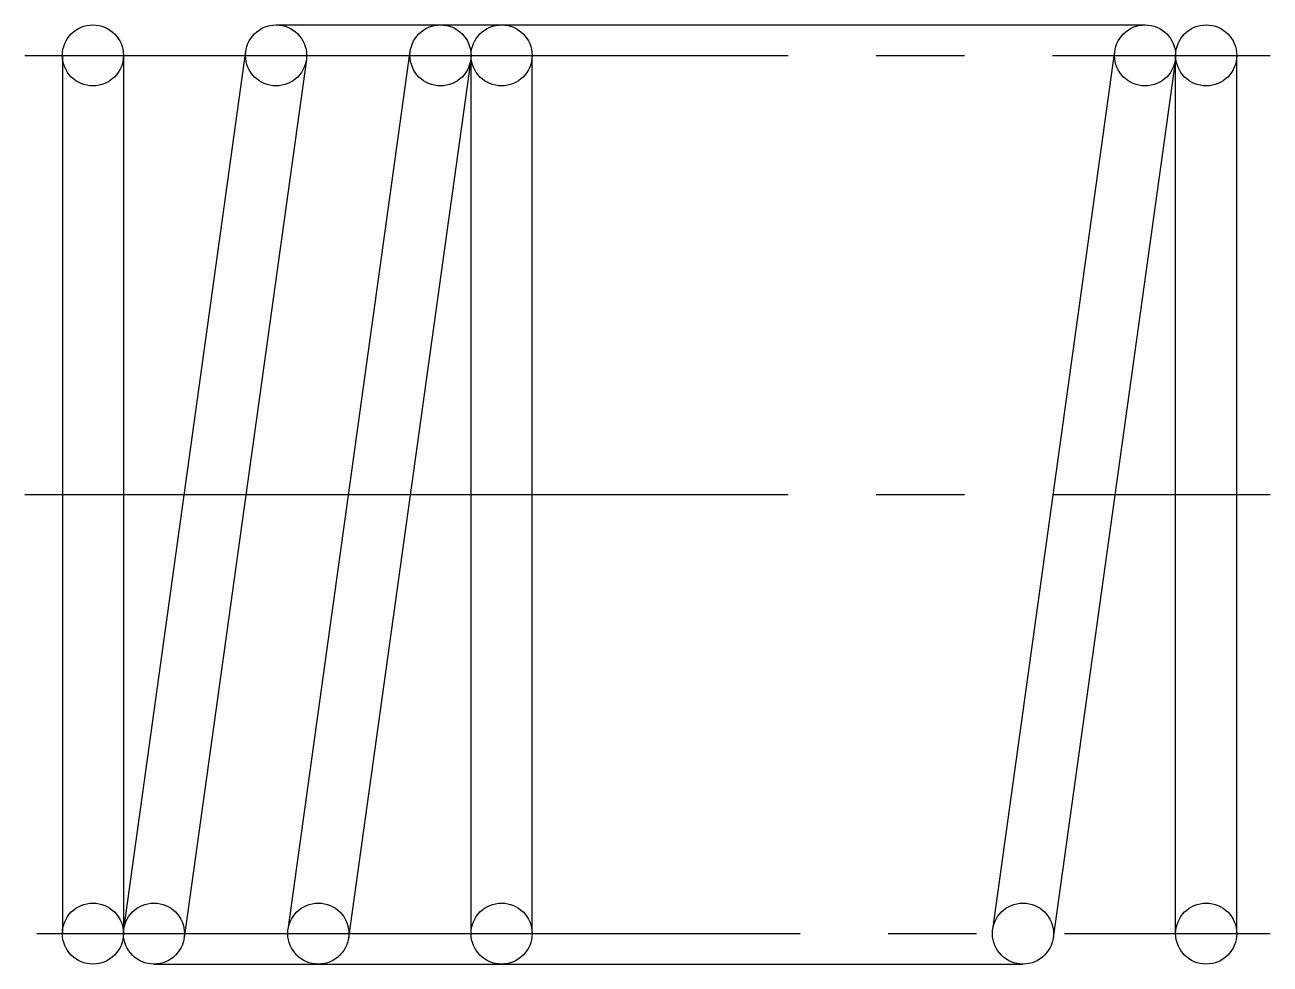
# Model space of a CAD drawing. Extents: x 1 to 15.7, y 1 to 14.4.
# Drawn here: x 10.39 to 15.69, y 10.42 to 14.42 of the extents above; entities outside this region: 2.
import ezdxf

# ---------------------------------------------------------------- set-up
doc = ezdxf.new("R2010")
doc.units = 0
doc.header["$LTSCALE"] = 0.25
doc.linetypes.add('CENTER', pattern=[17.5, 13, -1.5, 1.5, -1.5])
doc.linetypes.add('PHANTOM', pattern=[63.5, 31.75, -6.35, 6.35, -6.35, 6.35, -6.35])
doc.layers.get('0').update_dxf_attribs({"linetype": 'CONTINUOUS'})
doc.layers.add('CENTER', color=1, linetype='CENTER')

msp = doc.modelspace()

# ---------------------------------------------------------------- linework, layer by layer
at = {"color": 3, "linetype": 'PHANTOM'}
for p, q in [((11.4564, 14.4206), (15.1564, 14.4206)), ((11.5077, 10.5685), (12.0277, 14.3085)), ((12.2852, 14.2727), (11.7652, 10.5327)), ((12.2864, 10.5506), (12.2864, 14.2906)), ((12.5464, 10.5506), (12.5464, 14.2906)), ((10.9364, 10.4206), (14.6364, 10.4206))]:
    msp.add_line(p, q, dxfattribs=at)
for p, q in [((10.5464, 14.2906), (10.5464, 10.5506)), ((10.8064, 14.2906), (10.8064, 10.5506)), ((10.8077, 10.5685), (11.3277, 14.3085)), ((11.5852, 14.2727), (11.0652, 10.5327)), ((14.5077, 10.5685), (15.0277, 14.3085)), ((15.2852, 14.2727), (14.7652, 10.5327)), ((15.2864, 10.5506), (15.2864, 14.2906)), ((15.5464, 10.5506), (15.5464, 14.2906)), ((10.5464, 13.3556), (10.5464, 13.3557)), ((10.5464, 12.4206), (10.5465, 12.4206))]:
    msp.add_line(p, q)
for centre in [(10.6764, 14.2906), (11.4564, 14.2906), (15.1564, 14.2906), (15.4164, 14.2906), (10.6764, 10.5506), (10.9364, 10.5506), (14.6364, 10.5506), (15.4164, 10.5506)]:
    msp.add_circle(centre, 0.13)
for centre in [(12.1564, 14.2906), (12.4164, 14.2906), (11.6364, 10.5506), (12.4164, 10.5506)]:
    msp.add_circle(centre, 0.13, dxfattribs=at)
at = {"layer": 'CENTER', "color": 1, "linetype": 'CENTER'}
for p, q in [((10.3869, 14.2906), (15.6885, 14.2906)), ((10.3869, 12.4206), (15.6885, 12.4206)), ((10.4379, 10.5506), (15.6885, 10.5506))]:
    msp.add_line(p, q, dxfattribs=at)

# ---------------------------------------------------------------- texts
for s, p in [('WR4-5', (1, 2.5)), ('WR04', (1, 1))]:
    msp.add_text(s, height=0.4).set_placement(p)

doc.saveas('drawing.dxf')
